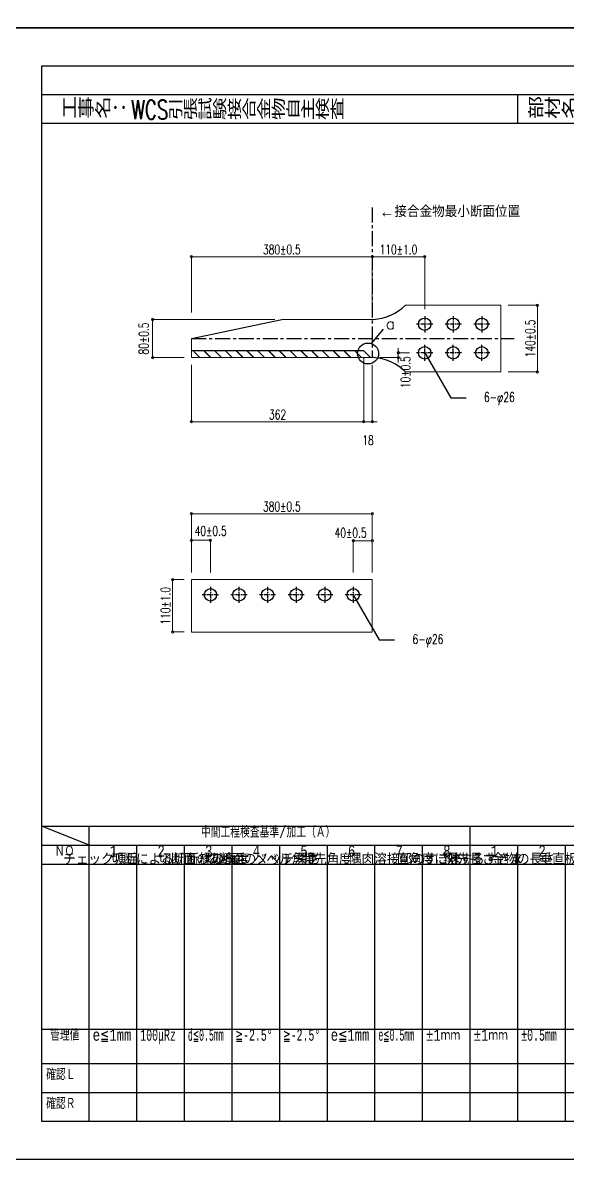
# Model space of a CAD drawing. Header units: millimetres. Extents: x 0 to 29624, y 0 to 14691.
# Drawn here: x 11229 to 12373, y 2387 to 4763 of the extents above; entities that cross this region are included whole.
import ezdxf
from ezdxf.enums import TextEntityAlignment as Align

# ---------------------------------------------------------------- set-up
doc = ezdxf.new("R2010")
doc.units = ezdxf.units.MM
doc.header["$LTSCALE"] = 5
doc.linetypes.add('CENTER1', pattern=[10, 6.25, -1.25, 1.25, -1.25])
doc.linetypes.add('JIS_08_50', pattern=[53, 50, -1.125, 0.75, -1.125])
doc.layers.get('0').update_dxf_attribs({"color": 255})
doc.layers.get('DEFPOINTS').update_dxf_attribs({"color": 255})
for name, color, linetype in [('CENTER', 2, 'JIS_08_50'), ('LAYER6', 7, 'Continuous'), ('寸法', 4, 'Continuous'), ('文字', 7, 'Continuous'), ('溶接', 241, 'Continuous'), ('金物', 142, 'Continuous')]:
    doc.layers.add(name, color=color, linetype=linetype)
doc.styles.add('DLSTANDARD1', font='monotxt.shx', dxfattribs={"width": 0.6, "bigfont": 'extfont'})
doc.styles.add('KANJI', font='simplex.shx', dxfattribs={"width": 0.7, "bigfont": 'extfont2.shx'})
doc.styles.get("Standard").update_dxf_attribs({"font": 'simplex.shx', "width": 0.7, "height": 2.5, "bigfont": '@extfont2.shx'})
doc.styles.add('SUNPOU', font='simplex.shx', dxfattribs={"width": 0.7, "bigfont": 'extfont2.shx'})
doc.styles.add('TATEGAKI', font='txt', dxfattribs={"bigfont": 'bigfont.shx'})
doc.dimstyles.new('一般寸法-小さめ', dxfattribs={"dimscale": 10, "dimtxt": 2, "dimasz": 0.5, "dimexe": 0.125, "dimexo": 1.5, "dimgap": 0.5, "dimtad": 1, "dimtxsty": 'KANJI', "dimblk": 'ORIGIN', "dimcen": 0, "dimclrd": 256, "dimclre": 256, "dimclrt": 256, "dimadec": 0, "dimazin": 0, "dimtfac": 1, "dimtmove": 2, "dimatfit": 2, "dimfxl": 0, "dimtolj": 2, "dimlwd": 5, "dimlwe": 5, "dimarcsym": 0})

# ---------------------------------------------------------------- blocks, each defined once
blk = doc.blocks.new('_Origin')
at = {"color": 0, "linetype": 'ByBlock', "lineweight": -2}
blk.add_line((0, 0), (-1, 0), dxfattribs=at)
blk.add_circle((0, 0), 0.5, dxfattribs=at)
blk = doc.blocks.new('*D602')
at = {"layer": 'DEFPOINTS', "color": 0, "linetype": 'Continuous', "transparency": 16777216}
for p in [(11945.6, 4073.7), (11583.6, 4059.7), (11945.6, 3925)]:
    blk.add_point(p, dxfattribs=at)
at = {"layer": '寸法', "linetype": 'Continuous', "lineweight": 5, "transparency": 16777216}
for p, q in [((11583.6, 4044.7), (11583.6, 3923.8)), ((11945.6, 4058.7), (11945.6, 3923.8)), ((11588.6, 3925), (11940.6, 3925))]:
    blk.add_line(p, q, dxfattribs=at)
at = {"layer": '寸法', "linetype": 'Continuous', "lineweight": 5, "transparency": 16777216, "xscale": 5, "yscale": 5, "zscale": 5, "rotation": 180}
blk.add_blockref('_Origin', (11583.6, 3925), dxfattribs=at)
at = {"layer": '寸法', "linetype": 'Continuous', "lineweight": 5, "transparency": 16777216, "xscale": 5, "yscale": 5, "zscale": 5}
blk.add_blockref('_Origin', (11945.6, 3925), dxfattribs=at)
at = {"layer": '寸法', "linetype": 'Continuous', "transparency": 16777216, "insert": (11764.6, 3940), "char_height": 20, "attachment_point": 5, "style": 'KANJI'}
blk.add_mtext('\\A2;362', dxfattribs=at)
blk = doc.blocks.new('*D603')
at = {"layer": 'DEFPOINTS', "color": 0, "linetype": 'Continuous', "transparency": 16777216}
for p in [(11945.6, 4073.7), (11963.6, 4059.7), (11963.6, 3925)]:
    blk.add_point(p, dxfattribs=at)
at = {"layer": '寸法', "linetype": 'Continuous', "lineweight": 5, "transparency": 16777216}
for p, q in [((11945.6, 4058.7), (11945.6, 3923.8)), ((11963.6, 4044.7), (11963.6, 3923.8)), ((11940.6, 3925), (11935.6, 3925)), ((11945.6, 3925), (11963.6, 3925)), ((11968.6, 3925), (11973.6, 3925))]:
    blk.add_line(p, q, dxfattribs=at)
at = {"layer": '寸法', "linetype": 'Continuous', "lineweight": 5, "transparency": 16777216, "xscale": 5, "yscale": 5, "zscale": 5}
blk.add_blockref('_Origin', (11945.6, 3925), dxfattribs=at)
at = {"layer": '寸法', "linetype": 'Continuous', "lineweight": 5, "transparency": 16777216, "xscale": 5, "yscale": 5, "zscale": 5, "rotation": 180}
blk.add_blockref('_Origin', (11963.6, 3925), dxfattribs=at)
at = {"layer": '寸法', "linetype": 'Continuous', "transparency": 16777216, "insert": (11954.6, 3886.3), "char_height": 20, "attachment_point": 5, "style": 'KANJI'}
blk.add_mtext('\\A2;18', dxfattribs=at)
blk = doc.blocks.new('*D615')
at = {"layer": 'DEFPOINTS', "color": 0, "transparency": 16777216}
for p in [(12018, 4069.7), (12056.6, 4069.7), (11963.6, 4059.7)]:
    blk.add_point(p, dxfattribs=at)
at = {"layer": '寸法', "lineweight": 5, "transparency": 16777216}
for p, q in [((12041.6, 4069.7), (12016.8, 4069.7)), ((12018, 4074.7), (12018, 4079.7)), ((12018, 4059.7), (12018, 4069.7)), ((11978.6, 4059.7), (12019.3, 4059.7)), ((12018, 4054.7), (12018, 4049.7))]:
    blk.add_line(p, q, dxfattribs=at)
at = {"layer": '寸法', "lineweight": 5, "transparency": 16777216, "xscale": 5, "yscale": 5, "zscale": 5}
for p, rotation in [((12018, 4069.7), 270), ((12018, 4059.7), 90)]:
    blk.add_blockref('_Origin', p, dxfattribs=dict(at, rotation=rotation))
at = {"layer": '寸法', "transparency": 16777216, "insert": (12033.3, 4029), "char_height": 20, "attachment_point": 5, "rotation": 90, "style": 'KANJI'}
blk.add_mtext('\\A2;10±0.5', dxfattribs=at)
blk = doc.blocks.new('*D622')
at = {"layer": 'DEFPOINTS', "color": 0, "ltscale": 4, "transparency": 16777216}
for p in [(12233.6, 4169.7), (12310.3, 4169.7), (12233.6, 4029.7)]:
    blk.add_point(p, dxfattribs=at)
at = {"layer": '寸法', "lineweight": 5, "ltscale": 4, "transparency": 16777216}
for p, q in [((12248.6, 4169.7), (12311.5, 4169.7)), ((12310.3, 4034.7), (12310.3, 4164.7)), ((12248.6, 4029.7), (12311.5, 4029.7))]:
    blk.add_line(p, q, dxfattribs=at)
at = {"layer": '寸法', "lineweight": 5, "ltscale": 4, "transparency": 16777216, "xscale": 5, "yscale": 5, "zscale": 5}
for p, rotation in [((12310.3, 4169.7), 90), ((12310.3, 4029.7), 270)]:
    blk.add_blockref('_Origin', p, dxfattribs=dict(at, rotation=rotation))
at = {"layer": '寸法', "ltscale": 4, "transparency": 16777216, "insert": (12295.3, 4099.7), "char_height": 20, "attachment_point": 5, "rotation": 90, "style": 'KANJI'}
blk.add_mtext('\\A2;140±0.5', dxfattribs=at)
blk = doc.blocks.new('*D629')
at = {"layer": 'DEFPOINTS', "color": 0, "ltscale": 4, "transparency": 16777216}
for p in [(11502.2, 4139.7), (11773.6, 4139.7), (11583.6, 4059.7)]:
    blk.add_point(p, dxfattribs=at)
at = {"layer": '寸法', "lineweight": 5, "ltscale": 4, "transparency": 16777216}
for p, q in [((11758.6, 4139.7), (11501, 4139.7)), ((11502.2, 4064.7), (11502.2, 4134.7)), ((11568.6, 4059.7), (11501, 4059.7))]:
    blk.add_line(p, q, dxfattribs=at)
at = {"layer": '寸法', "lineweight": 5, "ltscale": 4, "transparency": 16777216, "xscale": 5, "yscale": 5, "zscale": 5}
for p, rotation in [((11502.2, 4139.7), 90), ((11502.2, 4059.7), 270)]:
    blk.add_blockref('_Origin', p, dxfattribs=dict(at, rotation=rotation))
at = {"layer": '寸法', "ltscale": 4, "transparency": 16777216, "insert": (11483.5, 4099.7), "char_height": 20, "attachment_point": 5, "rotation": 90, "style": 'KANJI'}
blk.add_mtext('\\A2;80±0.5', dxfattribs=at)
blk = doc.blocks.new('*D638')
at = {"layer": 'DEFPOINTS', "color": 0, "transparency": 16777216}
for p in [(11963.6, 4271.5), (11583.6, 4139.7), (11963.6, 4139.7)]:
    blk.add_point(p, dxfattribs=at)
at = {"layer": '寸法', "lineweight": 5, "transparency": 16777216}
for p, q in [((11583.6, 4154.7), (11583.6, 4272.8)), ((11588.6, 4271.5), (11958.6, 4271.5)), ((11963.6, 4154.7), (11963.6, 4272.8))]:
    blk.add_line(p, q, dxfattribs=at)
at = {"layer": '寸法', "lineweight": 5, "transparency": 16777216, "xscale": 5, "yscale": 5, "zscale": 5, "rotation": 180}
blk.add_blockref('_Origin', (11583.6, 4271.5), dxfattribs=at)
at = {"layer": '寸法', "lineweight": 5, "transparency": 16777216, "xscale": 5, "yscale": 5, "zscale": 5}
blk.add_blockref('_Origin', (11963.6, 4271.5), dxfattribs=at)
at = {"layer": '寸法', "transparency": 16777216, "insert": (11773.6, 4286.5), "char_height": 20, "attachment_point": 5, "style": 'KANJI'}
blk.add_mtext('\\A2;380±0.5', dxfattribs=at)
blk = doc.blocks.new('*D639')
at = {"layer": 'DEFPOINTS', "color": 0, "transparency": 16777216}
for p in [(11963.6, 4271.5), (11963.6, 4139.7), (12073.6, 4146.7)]:
    blk.add_point(p, dxfattribs=at)
at = {"layer": '寸法', "lineweight": 5, "transparency": 16777216}
for p, q in [((11963.6, 4154.7), (11963.6, 4272.8)), ((12068.6, 4271.5), (11968.6, 4271.5)), ((12073.6, 4161.7), (12073.6, 4272.8))]:
    blk.add_line(p, q, dxfattribs=at)
at = {"layer": '寸法', "lineweight": 5, "transparency": 16777216, "xscale": 5, "yscale": 5, "zscale": 5, "rotation": 180}
blk.add_blockref('_Origin', (11963.6, 4271.5), dxfattribs=at)
at = {"layer": '寸法', "lineweight": 5, "transparency": 16777216, "xscale": 5, "yscale": 5, "zscale": 5}
blk.add_blockref('_Origin', (12073.6, 4271.5), dxfattribs=at)
at = {"layer": '寸法', "transparency": 16777216, "insert": (12018.6, 4286.5), "char_height": 20, "attachment_point": 5, "style": 'KANJI'}
blk.add_mtext('\\A2;110±1.0', dxfattribs=at)
blk = doc.blocks.new('*D653')
at = {"layer": 'DEFPOINTS', "color": 0, "ltscale": 4, "transparency": 16777216}
for p in [(11623.6, 3676.1), (11583.6, 3593.6), (11623.6, 3593.6)]:
    blk.add_point(p, dxfattribs=at)
at = {"layer": '寸法', "lineweight": 5, "ltscale": 4, "transparency": 16777216}
for p, q in [((11583.6, 3608.6), (11583.6, 3677.4)), ((11588.6, 3676.1), (11618.6, 3676.1)), ((11623.6, 3608.6), (11623.6, 3677.4))]:
    blk.add_line(p, q, dxfattribs=at)
at = {"layer": '寸法', "lineweight": 5, "ltscale": 4, "transparency": 16777216, "xscale": 5, "yscale": 5, "zscale": 5, "rotation": 180}
blk.add_blockref('_Origin', (11583.6, 3676.1), dxfattribs=at)
at = {"layer": '寸法', "lineweight": 5, "ltscale": 4, "transparency": 16777216, "xscale": 5, "yscale": 5, "zscale": 5}
blk.add_blockref('_Origin', (11623.6, 3676.1), dxfattribs=at)
at = {"layer": '寸法', "ltscale": 4, "transparency": 16777216, "insert": (11624.1, 3695.7), "char_height": 20, "attachment_point": 5, "style": 'KANJI'}
blk.add_mtext('\\A2;40±0.5', dxfattribs=at)
blk = doc.blocks.new('*D654')
at = {"layer": 'DEFPOINTS', "color": 0, "ltscale": 4, "transparency": 16777216}
for p in [(11963.6, 3675.1), (11923.6, 3593.6), (11963.6, 3593.6)]:
    blk.add_point(p, dxfattribs=at)
at = {"layer": '寸法', "lineweight": 5, "ltscale": 4, "transparency": 16777216}
for p, q in [((11923.6, 3608.6), (11923.6, 3676.3)), ((11928.6, 3675.1), (11958.6, 3675.1)), ((11963.6, 3608.6), (11963.6, 3676.3))]:
    blk.add_line(p, q, dxfattribs=at)
at = {"layer": '寸法', "lineweight": 5, "ltscale": 4, "transparency": 16777216, "xscale": 5, "yscale": 5, "zscale": 5, "rotation": 180}
blk.add_blockref('_Origin', (11923.6, 3675.1), dxfattribs=at)
at = {"layer": '寸法', "lineweight": 5, "ltscale": 4, "transparency": 16777216, "xscale": 5, "yscale": 5, "zscale": 5}
blk.add_blockref('_Origin', (11963.6, 3675.1), dxfattribs=at)
at = {"layer": '寸法', "ltscale": 4, "transparency": 16777216, "insert": (11917.9, 3692), "char_height": 20, "attachment_point": 5, "style": 'KANJI'}
blk.add_mtext('\\A2;40±0.5', dxfattribs=at)
blk = doc.blocks.new('*D655')
at = {"layer": 'DEFPOINTS', "color": 0, "ltscale": 4, "transparency": 16777216}
for p in [(11963.6, 3731.9), (11583.6, 3626.6), (11963.6, 3593.6)]:
    blk.add_point(p, dxfattribs=at)
at = {"layer": '寸法', "lineweight": 5, "ltscale": 4, "transparency": 16777216}
for p, q in [((11583.6, 3641.6), (11583.6, 3733.1)), ((11588.6, 3731.9), (11958.6, 3731.9)), ((11963.6, 3608.6), (11963.6, 3733.1))]:
    blk.add_line(p, q, dxfattribs=at)
at = {"layer": '寸法', "lineweight": 5, "ltscale": 4, "transparency": 16777216, "xscale": 5, "yscale": 5, "zscale": 5, "rotation": 180}
blk.add_blockref('_Origin', (11583.6, 3731.9), dxfattribs=at)
at = {"layer": '寸法', "lineweight": 5, "ltscale": 4, "transparency": 16777216, "xscale": 5, "yscale": 5, "zscale": 5}
blk.add_blockref('_Origin', (11963.6, 3731.9), dxfattribs=at)
at = {"layer": '寸法', "ltscale": 4, "transparency": 16777216, "insert": (11773.6, 3746.9), "char_height": 20, "attachment_point": 5, "style": 'KANJI'}
blk.add_mtext('\\A2;380±0.5', dxfattribs=at)
blk = doc.blocks.new('*D666')
at = {"layer": 'DEFPOINTS', "color": 0, "ltscale": 4, "transparency": 16777216}
for p in [(11583.6, 3593.6), (11544.2, 3483.6), (11583.6, 3483.6)]:
    blk.add_point(p, dxfattribs=at)
at = {"layer": '寸法', "lineweight": 5, "ltscale": 4, "transparency": 16777216}
for p, q in [((11568.6, 3593.6), (11542.9, 3593.6)), ((11544.2, 3588.6), (11544.2, 3488.6)), ((11568.6, 3483.6), (11542.9, 3483.6))]:
    blk.add_line(p, q, dxfattribs=at)
at = {"layer": '寸法', "lineweight": 5, "ltscale": 4, "transparency": 16777216, "xscale": 5, "yscale": 5, "zscale": 5}
for p, rotation in [((11544.2, 3593.6), 90), ((11544.2, 3483.6), 270)]:
    blk.add_blockref('_Origin', p, dxfattribs=dict(at, rotation=rotation))
at = {"layer": '寸法', "ltscale": 4, "transparency": 16777216, "insert": (11529.2, 3538.6), "char_height": 20, "attachment_point": 5, "rotation": 90, "style": 'KANJI'}
blk.add_mtext('\\A2;110±1.0', dxfattribs=at)

msp = doc.modelspace()

# ---------------------------------------------------------------- hatches: boundary and pattern name
at = {"layer": '溶接', "ltscale": 6}
h = msp.add_hatch(dxfattribs=at)
h.set_pattern_fill('JIS_LC_20', color=256, scale=0.8, angle=90)
h.set_pattern_definition([(135, (9679.567, 980.727), (-11.31371, -11.31371), []), (135, (9679.567, 981.047), (-11.31371, -11.31371), [])])
h.paths.add_polyline_path([(11767.567, 4059.727), (11588.567, 4059.727), (11588.567, 4073.727), (11767.567, 4073.727)])
h.paths.add_polyline_path([(11945.567, 4059.727), (11767.567, 4059.727), (11767.567, 4073.727), (11945.567, 4073.727)])
h.paths.add_polyline_path([(11945.567, 4059.727), (11945.567, 4065.727)], flags=17)

# ---------------------------------------------------------------- linework, layer by layer
at = {"linetype": 'Continuous', "lineweight": -3}
for p, q in [((11269.183, 4612), (14473.183, 4612)), ((12269.183, 4552), (12269.183, 4612)), ((11269.183, 4552), (14473.183, 4552)), ((11269.183, 3076), (14473.183, 3076)), ((11269.183, 3036), (14473.183, 3036)), ((11269.183, 2996), (14169.183, 2996)), ((11269.183, 2649.709), (14169.183, 2649.709)), ((11269.183, 2577.936), (14169.183, 2577.936)), ((11269.183, 2516.968), (14169.183, 2516.968))]:
    msp.add_line(p, q, dxfattribs=at)
for points in [[(11189.183, 7128), (14553.183, 7128), (14553.183, 4752), (11189.183, 4752)], [(11189.183, 4752), (14553.183, 4752), (14553.183, 2376), (11189.183, 2376)], [(11269.183, 4672), (14473.183, 4672), (14473.183, 2456), (11269.183, 2456)]]:
    msp.add_lwpolyline(points, close=True, dxfattribs=at)
at = {"layer": 'CENTER', "linetype": 'CENTER1'}
for p, q in [((11963.567, 4374.887), (11963.567, 4059.727)), ((11583.567, 4099.727), (12261.221, 4099.727))]:
    msp.add_line(p, q, dxfattribs=at)
at = {"layer": '寸法', "linetype": 'CENTER1', "ltscale": 0.3}
for p, q in [((12073.567, 4146.727), (12073.567, 4112.727)), ((12133.567, 4146.727), (12133.567, 4112.727)), ((12193.567, 4146.727), (12193.567, 4112.727)), ((12090.567, 4129.727), (12056.567, 4129.727)), ((12150.567, 4129.727), (12116.567, 4129.727)), ((12210.567, 4129.727), (12176.567, 4129.727)), ((12073.567, 4052.727), (12073.567, 4086.727)), ((12133.567, 4052.727), (12133.567, 4086.727)), ((12193.567, 4052.727), (12193.567, 4086.727)), ((12090.567, 4069.727), (12056.567, 4069.727)), ((12150.567, 4069.727), (12116.567, 4069.727)), ((12210.567, 4069.727), (12176.567, 4069.727)), ((11623.567, 3578.585), (11623.567, 3544.585)), ((11683.567, 3578.585), (11683.567, 3544.585)), ((11743.567, 3578.585), (11743.567, 3544.585)), ((11803.567, 3578.585), (11803.567, 3544.585)), ((11863.567, 3578.585), (11863.567, 3544.585)), ((11923.567, 3578.585), (11923.567, 3544.585)), ((11640.567, 3561.585), (11606.567, 3561.585)), ((11700.567, 3561.585), (11666.567, 3561.585)), ((11760.567, 3561.585), (11726.567, 3561.585)), ((11820.567, 3561.585), (11786.567, 3561.585)), ((11880.567, 3561.585), (11846.567, 3561.585)), ((11940.567, 3561.585), (11906.567, 3561.585))]:
    msp.add_line(p, q, dxfattribs=at)
at = {"layer": '寸法', "ltscale": 4}
msp.add_line((11961.673, 4089.183), (11986.71, 4119.571), dxfattribs=at)
at = {"layer": '寸法'}
for p, q in [((12073.567, 4069.727), (12128.211, 3975.081)), ((12128.211, 3975.081), (12160.358, 3975.081)), ((11923.567, 3561.585), (11978.211, 3466.939)), ((11978.211, 3466.939), (12010.358, 3466.939))]:
    msp.add_line(p, q, dxfattribs=at)
at = {"layer": '寸法', "linetype": 'Continuous'}
for p, q in [((11369.183, 3036), (11269.183, 3076)), ((11369.183, 2456), (11369.183, 3076)), ((12169.183, 2456), (12169.183, 3076)), ((11469.183, 2456), (11469.183, 3036)), ((11569.183, 2456), (11569.183, 3036)), ((11669.183, 2456), (11669.183, 3036)), ((11769.183, 2456), (11769.183, 3036)), ((11869.183, 2456), (11869.183, 3036)), ((11969.183, 2456), (11969.183, 3036)), ((12069.183, 2456), (12069.183, 3036)), ((12269.183, 2456), (12269.183, 3036)), ((12369.183, 2456), (12369.183, 3036))]:
    msp.add_line(p, q, dxfattribs=at)
msp.add_circle((11954.667, 4068.287), 22.04, dxfattribs=at)
at = {"layer": '溶接'}
msp.add_line((11945.567, 4073.727), (11583.567, 4073.727), dxfattribs=at)
at = {"layer": '溶接', "linetype": 'Continuous'}
msp.add_line((11945.567, 4073.727), (11959.567, 4059.727), dxfattribs=at)
at = {"layer": '金物', "lineweight": 18}
for p, q in [((12233.567, 4169.727), (12033.567, 4169.727)), ((12233.567, 4029.727), (12233.567, 4169.727)), ((11965.567, 4139.727), (11773.567, 4139.727)), ((11583.567, 4099.727), (11583.567, 4059.727)), ((11965.567, 4059.727), (11583.567, 4059.727)), ((12233.567, 4029.727), (12033.567, 4029.727)), ((11583.567, 3483.585), (11583.567, 3593.585)), ((11583.567, 3593.585), (11963.567, 3593.585)), ((11963.567, 3593.585), (11963.567, 3483.585)), ((11963.567, 3483.585), (11583.567, 3483.585))]:
    msp.add_line(p, q, dxfattribs=at)
at = {"layer": '金物'}
msp.add_line((11583.567, 4099.727), (11773.567, 4139.727), dxfattribs=at)
at = {"layer": '金物', "ltscale": 2.5}
for centre in [(12073.567, 4129.727), (12133.567, 4129.727), (12193.567, 4129.727), (12073.567, 4069.727), (12133.567, 4069.727), (12193.567, 4069.727), (11623.567, 3561.585), (11683.567, 3561.585), (11743.567, 3561.585), (11803.567, 3561.585), (11863.567, 3561.585), (11923.567, 3561.585)]:
    msp.add_circle(centre, 13, dxfattribs=at)
at = {"layer": '金物', "ltscale": 2}
for centre, start, end in [((11957.777, 4249.451), 274.060941, 313.550946), ((11957.777, 3950.003), 46.449054, 85.939059)]:
    msp.add_arc(centre, 110, start, end, dxfattribs=at)

# ---------------------------------------------------------------- texts
at = {"layer": 'LAYER6', "color": 0, "linetype": 'Continuous', "lineweight": -3, "width": 0.8}
for s, p in [('工事名：', (11309.191, 4562.926)), ('部材名：', (12289.017, 4562.926))]:
    msp.add_text(s, height=40, dxfattribs=at).set_placement(p)
at = {"layer": 'LAYER6', "color": 0, "linetype": 'Continuous', "lineweight": -3, "insert": (11457.04, 4600.098), "char_height": 40, "width": 924.29947, "attachment_point": 1}
msp.add_mtext('WCS引張試験接合金物自主検査', dxfattribs=at)
at = {"layer": '寸法', "ltscale": 4, "style": 'SUNPOU'}
for s, p in [('←接合金物最小断面位置', (12273.967, 4366.595)), ('a', (12011.454, 4131.071))]:
    msp.add_text(s, height=24, dxfattribs=at).set_placement(p, align=Align.MIDDLE_RIGHT)
at = {"layer": '寸法', "char_height": 20, "width": 98.97993, "attachment_point": 3}
for insert in [(12262.745, 3986.805), (12112.745, 3478.662)]:
    msp.add_mtext('6-φ26', dxfattribs=dict(at, insert=insert))
at = {"layer": '文字', "color": 0, "linetype": 'Continuous', "ltscale": 6, "style": 'DLSTANDARD1'}
for s, width, p in [('中間工程検査基準/加工（Ａ）', 0.74375, (11603.63, 3044.574)), ('ＮＯ', 0.74375, (11296.646, 3004.574)), ('1', 0.74375, (11412.39, 3004.574)), ('2', 0.74375, (11512.39, 3004.574)), ('3', 0.74375, (11612.39, 3004.574)), ('4', 0.74375, (11712.39, 3004.574)), ('5', 0.74375, (11812.39, 3004.574)), ('6', 0.74375, (11912.39, 3004.574)), ('7', 0.74375, (12012.39, 3004.574)), ('1', 0.74375, (12212.39, 3004.574)), ('2', 0.74375, (12312.39, 3004.574)), ('管理値', 0.74375, (11286.831, 2618.284)), ('e≦1mm', 0.74375, (11376.277, 2618.284)), ('100μRz', 0.6, (11476.277, 2618.284)), ('d≦0.5mm', 0.5, (11576.277, 2618.284)), ('≧-2.5°', 0.6, (11676.277, 2618.284)), ('≧-2.5°', 0.6, (11776.277, 2618.284)), ('e≦1mm', 0.74375, (11876.277, 2618.284)), ('e≦0.5mm', 0.5, (11976.277, 2618.284)), ('±1ｍｍ', 0.74375, (12176.277, 2618.284)), ('±0.5mm', 0.6, (12276.277, 2618.284)), ('確認Ｌ', 0.74375, (11278.705, 2535.593)), ('確認Ｒ', 0.74375, (11278.705, 2474.625))]:
    msp.add_text(s, height=24, dxfattribs=dict(at, width=width)).set_placement(p, align=Align.BOTTOM_LEFT)
at = {"layer": '文字', "color": 0, "linetype": 'Continuous', "ltscale": 6, "style": 'TATEGAKI'}
for s, p in [('チェック項目', (11314.659, 2987.673)), ('切断による切断縁の角度', (11414.659, 2987.673)), ('切断面のあらさ', (11514.659, 2987.673)), ('切断面のノッチ深さ', (11614.659, 2987.673)), ('ベベル角度', (11714.659, 2987.673)), ('開先角度', (11814.659, 2987.673)), ('隅肉溶接部のすきま', (11914.659, 2987.673)), ('直角度に対するすきま', (12014.659, 2987.673)), ('金物の長さ', (12214.659, 2987.673)), ('垂直板平面曲がり', (12314.659, 2987.673))]:
    msp.add_text(s, height=24, dxfattribs=at).set_placement(p, align=Align.BOTTOM_LEFT)
at = {"layer": '文字', "color": 1, "linetype": 'Continuous', "ltscale": 6, "style": 'DLSTANDARD1', "width": 0.74375}
for s, p in [('8', (12112.39, 3004.574)), ('±1ｍｍ', (12076.277, 2618.284))]:
    msp.add_text(s, height=24, dxfattribs=at).set_placement(p, align=Align.BOTTOM_LEFT)
at = {"layer": '文字', "color": 1, "linetype": 'Continuous', "ltscale": 6, "style": 'TATEGAKI'}
msp.add_text('開先長さ', height=24, dxfattribs=at).set_placement((12114.659, 2987.673), align=Align.BOTTOM_LEFT)

# ---------------------------------------------------------------- dimensions: what is measured, and where the dimension line sits
at = {"layer": '寸法'}
for p1, text, picture, middle in [((11583.567, 4139.727), '380±0.5', '*D638', (11773.567, 4286.522)), ((12073.567, 4146.727), '110±1.0', '*D639', (12018.567, 4286.522))]:
    dim = msp.add_linear_dim(base=(11963.567, 4271.522), p1=p1, p2=(11963.567, 4139.727), text=text, dimstyle='一般寸法-小さめ', dxfattribs=at)
    dim.commit()
    dim.dimension.update_dxf_attribs({"geometry": picture, "text_midpoint": middle})
at = {"layer": '寸法', "ltscale": 4}
for base, p1, p2, angle, text, picture, middle in [((12310.29, 4169.727), (12233.567, 4029.727), (12233.567, 4169.727), 90, '140±0.5', '*D622', (12295.29, 4099.727)), ((11502.202, 4139.727), (11583.567, 4059.727), (11773.567, 4139.727), 90, '80±0.5', '*D629', (11483.452, 4099.727)), ((11544.187, 3483.585), (11583.567, 3593.585), (11583.567, 3483.585), 270, '110±1.0', '*D666', (11529.187, 3538.585))]:
    dim = msp.add_linear_dim(base=base, p1=p1, p2=p2, angle=angle, text=text, dimstyle='一般寸法-小さめ', dxfattribs=at)
    dim.commit()
    dim.dimension.update_dxf_attribs({"geometry": picture, "text_midpoint": middle})
at = {"layer": '寸法', "linetype": 'Continuous'}
for base, p1, p2, picture, middle in [((11945.567, 3925.042), (11583.567, 4059.727), (11945.567, 4073.727), '*D602', (11764.567, 3940.042)), ((11963.567, 3925.042), (11945.567, 4073.727), (11963.567, 4059.727), '*D603', (11954.567, 3886.292))]:
    dim = msp.add_linear_dim(base=base, p1=p1, p2=p2, dimstyle='一般寸法-小さめ', dxfattribs=at)
    dim.commit()
    dim.dimension.update_dxf_attribs({"geometry": picture, "text_midpoint": middle})
at = {"layer": '寸法'}
dim = msp.add_linear_dim(base=(12018.012, 4069.727), p1=(11963.567, 4059.727), p2=(12056.567, 4069.727), angle=90, text='10±0.5', dimstyle='一般寸法-小さめ', dxfattribs=at)
dim.commit()
dim.dimension.update_dxf_attribs({"geometry": '*D615', "text_midpoint": (12033.315, 4028.956), "dimtype": 160})
at = {"layer": '寸法', "ltscale": 4}
dim = msp.add_linear_dim(base=(11963.567, 3731.88), p1=(11583.567, 3626.63), p2=(11963.567, 3593.585), text='380±0.5', dimstyle='一般寸法-小さめ', dxfattribs=at)
dim.commit()
dim.dimension.update_dxf_attribs({"geometry": '*D655', "text_midpoint": (11773.567, 3746.88)})
for base, p1, p2, picture, middle in [((11623.567, 3676.133), (11583.567, 3593.585), (11623.567, 3593.585), '*D653', (11624.135, 3695.654)), ((11963.567, 3675.066), (11923.567, 3593.585), (11963.567, 3593.585), '*D654', (11917.948, 3691.96))]:
    dim = msp.add_linear_dim(base=base, p1=p1, p2=p2, text='40±0.5', dimstyle='一般寸法-小さめ', dxfattribs=at)
    dim.commit()
    dim.dimension.update_dxf_attribs({"geometry": picture, "text_midpoint": middle, "dimtype": 160})

doc.saveas('drawing.dxf')
